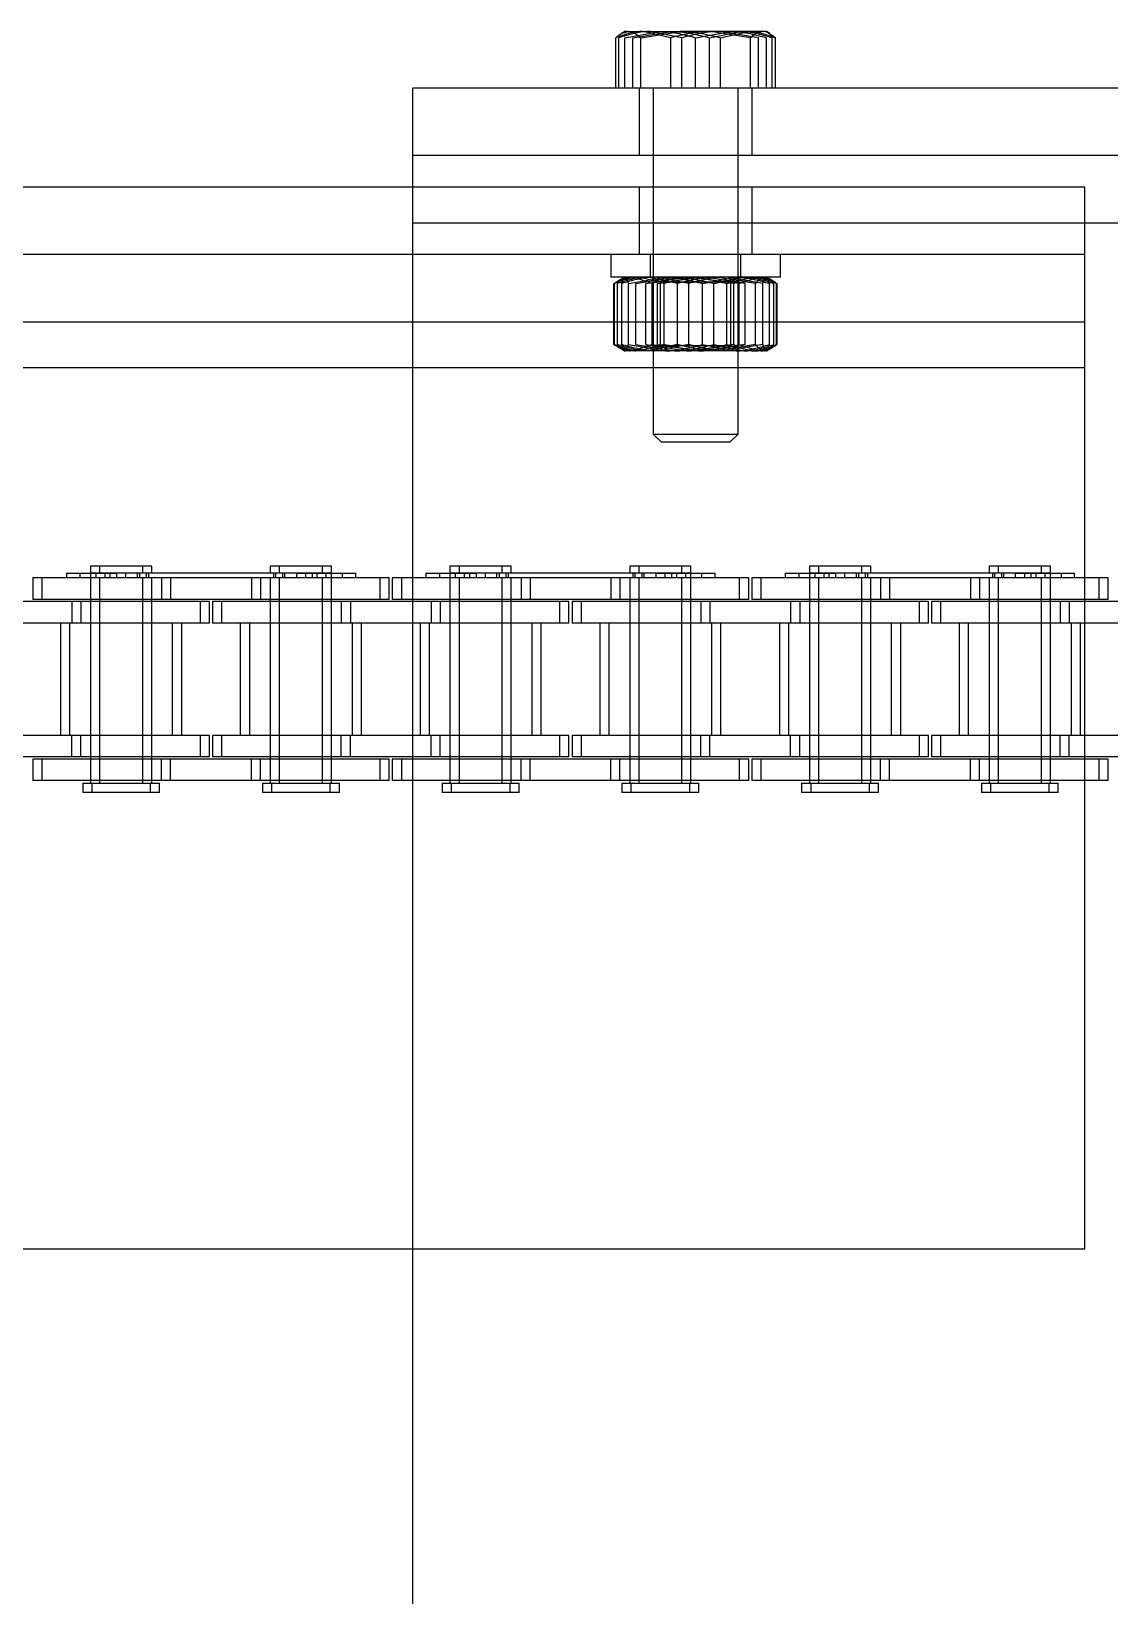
# Model space of a CAD drawing. Header units: metres. Extents: x 0 to 21025, y 0 to 14850.
# Drawn here: x 4131.1 to 4207.3, y 9236.7 to 9347.2 of the extents above; entities that cross this region are included whole.
import ezdxf

# ---------------------------------------------------------------- set-up
doc = ezdxf.new("R2010")
doc.units = ezdxf.units.M
doc.header["$LTSCALE"] = 25
doc.linetypes.add('HIDDEN2', pattern=[4.7625, 3.175, -1.5875])
doc.layers.add('SL4', color=4, linetype='Continuous')
doc.layers.add('ST1', color=7, linetype='HIDDEN2')

msp = doc.modelspace()

# ---------------------------------------------------------------- linework, layer by layer
at = {"layer": 'SL4'}
for p, q in [((4173.039, 9347.146), (4172.789, 9347.002)), ((4173.278, 9347.146), (4173.039, 9347.146)), ((4173.278, 9347.146), (4176.979, 9347.146)), ((4174.158, 9346.699), (4176.979, 9347.146)), ((4181.741, 9347.146), (4176.979, 9347.146)), ((4179.801, 9346.699), (4181.741, 9347.146)), ((4183.039, 9347.146), (4181.741, 9347.146)), ((4183.289, 9347.002), (4183.039, 9347.146)), ((4183.681, 9346.699), (4183.278, 9346.951)), ((4172.397, 9343.146), (4172.397, 9346.699)), ((4174.158, 9343.146), (4174.158, 9346.699)), ((4179.801, 9343.146), (4179.801, 9346.699)), ((4183.681, 9343.146), (4183.681, 9346.699)), ((4258.039, 9343.146), (4158.039, 9343.146)), ((4158.039, 9343.146), (4158.039, 9338.384)), ((4258.039, 9338.384), (4158.039, 9338.384)), ((4158.039, 9338.384), (4158.039, 9336.149)), ((4175.039, 9338.384), (4175.039, 9336.149)), ((4181.039, 9336.149), (4181.039, 9338.384)), ((4205.539, 9336.149), (2880.564, 9336.149)), ((4205.539, 9326.624), (4205.539, 9336.149)), ((4205.539, 9333.621), (4210.539, 9333.621)), ((2880.564, 9326.624), (4205.539, 9326.624)), ((4205.539, 9261.149), (4205.539, 9326.624)), ((4206.549, 9308.541), (4205.539, 9308.541)), ((4206.549, 9307.021), (4206.549, 9308.541)), ((4207.188, 9308.541), (4206.549, 9308.541)), ((4207.188, 9307.021), (4207.188, 9308.541)), ((4206.549, 9307.021), (4205.539, 9307.021)), ((4210.154, 9306.869), (4205.539, 9306.869)), ((4207.188, 9307.021), (4206.549, 9307.021)), ((4210.154, 9305.349), (4205.539, 9305.349)), ((4210.154, 9297.419), (4205.539, 9297.419)), ((4210.154, 9295.899), (4205.539, 9295.899)), ((4206.549, 9295.747), (4205.539, 9295.747)), ((4206.549, 9294.227), (4206.549, 9295.747)), ((4207.188, 9295.747), (4206.549, 9295.747)), ((4207.188, 9294.227), (4207.188, 9295.747)), ((4206.549, 9294.227), (4205.539, 9294.227)), ((4207.188, 9294.227), (4206.549, 9294.227)), ((2880.564, 9261.149), (4205.539, 9261.149)), ((4158.039, 9261.149), (4158.039, 9121.619))]:
    msp.add_line(p, q, dxfattribs=at)
for points, knots in [([(4172.397, 9346.699), (4172.457, 9346.755), (4172.744, 9347.018), (4173.042, 9347.09), (4173.278, 9347.146)], [0, 0, 0, 0, 0.2110008, 1, 1, 1, 1]), ([(4173.278, 9347.146), (4173.347, 9347.141), (4173.645, 9347.12), (4173.935, 9346.882), (4174.158, 9346.699)], [0, 0, 0, 0, 0.2318493, 1, 1, 1, 1]), ([(4176.979, 9347.146), (4177.046, 9347.146), (4177.999, 9347.139), (4178.933, 9346.911), (4179.801, 9346.699)], [0, 0, 0, 0, 0.07020058, 1, 1, 1, 1]), ([(4181.741, 9347.146), (4181.787, 9347.146), (4182.442, 9347.139), (4183.084, 9346.911), (4183.681, 9346.699)], [0, 0, 0, 0, 0.0702006, 1, 1, 1, 1])]:
    msp.add_open_spline(points, degree=3, knots=knots, dxfattribs=at)
at = {"layer": 'ST1'}
for p, q in [((4173.039, 9346.699), (4175.539, 9347.146)), ((4173.597, 9346.699), (4176.305, 9347.146)), ((4176.278, 9346.699), (4174.337, 9347.146)), ((4177.066, 9346.699), (4174.845, 9347.146)), ((4178.039, 9346.699), (4180.539, 9347.146)), ((4179.012, 9346.699), (4181.233, 9347.146)), ((4181.92, 9346.699), (4179.099, 9347.146)), ((4182.481, 9346.699), (4179.774, 9347.146)), ((4172.624, 9343.146), (4172.624, 9346.699)), ((4173.039, 9343.146), (4173.039, 9346.699)), ((4173.597, 9343.146), (4173.597, 9346.699)), ((4176.278, 9343.146), (4176.278, 9346.699)), ((4177.066, 9343.146), (4177.066, 9346.699)), ((4178.039, 9343.146), (4178.039, 9346.699)), ((4179.012, 9343.146), (4179.012, 9346.699)), ((4181.92, 9343.146), (4181.92, 9346.699)), ((4182.481, 9343.146), (4182.481, 9346.699)), ((4183.039, 9343.146), (4183.039, 9346.699)), ((4183.454, 9343.146), (4183.454, 9346.699)), ((4174.039, 9343.146), (4174.039, 9338.384)), ((4175.039, 9343.146), (4175.039, 9338.384)), ((4181.039, 9338.384), (4181.039, 9343.146)), ((4182.039, 9338.384), (4182.039, 9343.146)), ((4158.039, 9336.149), (4158.039, 9333.621)), ((4174.039, 9336.149), (4174.039, 9331.386)), ((4175.039, 9336.149), (4175.039, 9318.701)), ((4181.039, 9318.701), (4181.039, 9336.149)), ((4182.039, 9331.386), (4182.039, 9336.149)), ((4158.039, 9333.621), (4258.039, 9333.621)), ((4158.039, 9333.621), (4158.039, 9261.149)), ((4158.039, 9333.621), (4205.539, 9333.621)), ((4205.539, 9331.386), (2880.564, 9331.386)), ((4172.039, 9331.386), (4172.039, 9329.786)), ((4174.839, 9331.386), (4174.839, 9329.786)), ((4181.239, 9329.786), (4181.239, 9331.386)), ((4184.039, 9329.786), (4184.039, 9331.386)), ((4184.039, 9329.786), (4172.039, 9329.786)), ((4172.27, 9325.033), (4172.27, 9329.339)), ((4172.315, 9325.033), (4172.315, 9329.339)), ((4172.626, 9329.548), (4172.374, 9329.402)), ((4172.523, 9325.033), (4172.523, 9329.339)), ((4172.911, 9329.712), (4172.626, 9329.548)), ((4172.817, 9325.033), (4172.817, 9329.339)), ((4173.022, 9329.776), (4172.911, 9329.712)), ((4173.039, 9329.786), (4173.022, 9329.776)), ((4173.296, 9329.339), (4175.907, 9329.786)), ((4173.296, 9325.033), (4173.296, 9329.339)), ((4174.96, 9329.339), (4173.615, 9329.786)), ((4173.804, 9329.339), (4176.562, 9329.786)), ((4173.804, 9325.033), (4173.804, 9329.339)), ((4175.828, 9329.339), (4174.071, 9329.786)), ((4174.526, 9329.339), (4177.388, 9329.786)), ((4174.526, 9325.033), (4174.526, 9329.339)), ((4176.758, 9329.339), (4174.641, 9329.786)), ((4174.96, 9325.033), (4174.96, 9329.339)), ((4175.039, 9329.786), (4175.539, 9329.436)), ((4177.56, 9329.339), (4175.189, 9329.786)), ((4175.349, 9329.339), (4178.233, 9329.786)), ((4175.349, 9325.033), (4175.349, 9329.339)), ((4180.539, 9329.436), (4175.539, 9329.436)), ((4175.539, 9329.436), (4175.539, 9324.962)), ((4175.828, 9325.033), (4175.828, 9329.339)), ((4176.758, 9325.033), (4176.758, 9329.339)), ((4177.56, 9325.033), (4177.56, 9329.339)), ((4180.73, 9329.339), (4177.845, 9329.786)), ((4178.518, 9329.339), (4180.89, 9329.786)), ((4178.518, 9325.033), (4178.518, 9329.339)), ((4181.552, 9329.339), (4178.69, 9329.786)), ((4179.32, 9329.339), (4181.438, 9329.786)), ((4179.32, 9325.033), (4179.32, 9329.339)), ((4182.274, 9329.339), (4179.516, 9329.786)), ((4182.782, 9329.339), (4180.171, 9329.786)), ((4180.251, 9329.339), (4182.007, 9329.786)), ((4180.251, 9325.033), (4180.251, 9329.339)), ((4180.539, 9329.436), (4181.039, 9329.786)), ((4180.539, 9324.962), (4180.539, 9329.436)), ((4180.73, 9325.033), (4180.73, 9329.339)), ((4181.118, 9329.339), (4182.463, 9329.786)), ((4181.118, 9325.033), (4181.118, 9329.339)), ((4181.552, 9325.033), (4181.552, 9329.339)), ((4182.274, 9325.033), (4182.274, 9329.339)), ((4182.782, 9325.033), (4182.782, 9329.339)), ((4183.056, 9329.776), (4183.039, 9329.786)), ((4183.167, 9329.712), (4183.056, 9329.776)), ((4183.166, 9329.683), (4183.555, 9329.339)), ((4183.452, 9329.548), (4183.167, 9329.712)), ((4183.261, 9325.033), (4183.261, 9329.339)), ((4183.436, 9329.507), (4183.764, 9329.339)), ((4183.704, 9329.402), (4183.452, 9329.548)), ((4183.555, 9325.033), (4183.555, 9329.339)), ((4183.692, 9329.381), (4183.808, 9329.339)), ((4183.764, 9325.033), (4183.764, 9329.339)), ((4183.808, 9325.033), (4183.808, 9329.339)), ((2880.564, 9326.624), (4205.539, 9326.624)), ((4172.374, 9324.97), (4172.626, 9324.824)), ((4173.296, 9325.033), (4175.907, 9324.586)), ((4174.96, 9325.033), (4173.615, 9324.586)), ((4173.804, 9325.033), (4176.562, 9324.586)), ((4175.828, 9325.033), (4174.071, 9324.586)), ((4174.526, 9325.033), (4177.388, 9324.586)), ((4176.758, 9325.033), (4174.641, 9324.586)), ((4175.539, 9324.962), (4175.039, 9324.611)), ((4177.56, 9325.033), (4175.189, 9324.586)), ((4175.349, 9325.033), (4178.233, 9324.586)), ((4175.539, 9324.962), (4180.539, 9324.962)), ((4180.73, 9325.033), (4177.845, 9324.586)), ((4178.518, 9325.033), (4180.89, 9324.586)), ((4181.552, 9325.033), (4178.69, 9324.586)), ((4179.32, 9325.033), (4181.438, 9324.586)), ((4182.274, 9325.033), (4179.516, 9324.586)), ((4182.782, 9325.033), (4180.171, 9324.586)), ((4180.251, 9325.033), (4182.007, 9324.586)), ((4181.039, 9324.611), (4180.539, 9324.962)), ((4181.118, 9325.033), (4182.463, 9324.586)), ((4183.157, 9324.681), (4183.555, 9325.033)), ((4183.452, 9324.824), (4183.704, 9324.97)), ((4183.692, 9324.991), (4183.808, 9325.033)), ((4172.626, 9324.824), (4172.911, 9324.66)), ((4172.911, 9324.66), (4173.022, 9324.596)), ((4173.022, 9324.596), (4173.039, 9324.586)), ((4175.189, 9324.586), (4173.045, 9324.586)), ((4175.039, 9324.611), (4181.029, 9324.611)), ((4180.171, 9324.586), (4175.189, 9324.586)), ((4183.022, 9324.586), (4180.171, 9324.586)), ((4181.029, 9324.611), (4181.039, 9324.611)), ((4181.039, 9324.586), (4181.039, 9324.611)), ((4183.022, 9324.586), (4183.039, 9324.586)), ((4183.039, 9324.586), (4183.056, 9324.596)), ((4183.056, 9324.596), (4183.167, 9324.66)), ((4183.167, 9324.66), (4183.452, 9324.824)), ((4205.539, 9323.386), (2880.564, 9323.386)), ((4175.039, 9318.701), (4181.039, 9318.701)), ((4175.039, 9318.701), (4175.594, 9318.146)), ((4180.485, 9318.146), (4181.039, 9318.701)), ((4175.594, 9318.146), (4180.485, 9318.146)), ((4138.974, 9309.384), (4135.284, 9309.384)), ((4135.284, 9309.384), (4135.284, 9308.91)), ((4135.923, 9309.384), (4135.923, 9308.91)), ((4139.613, 9309.384), (4138.974, 9309.384)), ((4138.974, 9308.91), (4138.974, 9309.384)), ((4139.613, 9308.91), (4139.613, 9309.384)), ((4151.674, 9309.384), (4147.984, 9309.384)), ((4147.984, 9309.384), (4147.984, 9308.91)), ((4148.623, 9309.384), (4148.623, 9308.91)), ((4152.313, 9309.384), (4151.674, 9309.384)), ((4151.674, 9308.91), (4151.674, 9309.384)), ((4152.313, 9308.91), (4152.313, 9309.384)), ((4164.374, 9309.384), (4160.684, 9309.384)), ((4160.684, 9309.384), (4160.684, 9308.91)), ((4161.323, 9309.384), (4161.323, 9308.91)), ((4165.013, 9309.384), (4164.374, 9309.384)), ((4164.374, 9308.91), (4164.374, 9309.384)), ((4165.013, 9308.91), (4165.013, 9309.384)), ((4177.074, 9309.384), (4173.384, 9309.384)), ((4173.384, 9309.384), (4173.384, 9308.91)), ((4174.023, 9309.384), (4174.023, 9308.91)), ((4177.713, 9309.384), (4177.074, 9309.384)), ((4177.074, 9308.91), (4177.074, 9309.384)), ((4177.713, 9308.91), (4177.713, 9309.384)), ((4189.774, 9309.384), (4186.084, 9309.384)), ((4186.084, 9309.384), (4186.084, 9308.91)), ((4186.723, 9309.384), (4186.723, 9308.91)), ((4190.413, 9309.384), (4189.774, 9309.384)), ((4189.774, 9308.91), (4189.774, 9309.384)), ((4190.413, 9308.91), (4190.413, 9309.384)), ((4202.474, 9309.384), (4198.784, 9309.384)), ((4198.784, 9309.384), (4198.784, 9308.91)), ((4199.423, 9309.384), (4199.423, 9308.91)), ((4203.113, 9309.384), (4202.474, 9309.384)), ((4202.474, 9308.91), (4202.474, 9309.384)), ((4203.113, 9308.91), (4203.113, 9309.384)), ((4140.304, 9308.541), (4131.209, 9308.541)), ((4131.209, 9308.541), (4131.209, 9307.021)), ((4131.848, 9308.541), (4131.848, 9307.021)), ((4133.577, 9308.873), (4137.129, 9308.873)), ((4133.577, 9308.873), (4133.577, 9308.541)), ((4134.538, 9308.873), (4134.538, 9308.541)), ((4135.284, 9308.91), (4138.974, 9308.91)), ((4135.284, 9308.873), (4135.284, 9307.021)), ((4135.284, 9308.541), (4135.284, 9294.042)), ((4135.653, 9308.91), (4135.653, 9308.541)), ((4135.923, 9308.541), (4135.923, 9307.021)), ((4135.923, 9308.541), (4135.923, 9294.042)), ((4136.292, 9308.91), (4136.292, 9308.541)), ((4136.661, 9308.873), (4136.661, 9308.541)), ((4137.129, 9308.873), (4137.129, 9308.541)), ((4149.829, 9308.873), (4137.129, 9308.873)), ((4137.768, 9308.873), (4137.768, 9308.541)), ((4138.605, 9308.541), (4138.605, 9308.91)), ((4138.748, 9308.873), (4138.748, 9308.541)), ((4138.974, 9308.91), (4139.613, 9308.91)), ((4138.974, 9307.021), (4138.974, 9308.541)), ((4138.974, 9294.042), (4138.974, 9308.541)), ((4139.244, 9308.541), (4139.244, 9308.91)), ((4139.388, 9308.873), (4139.388, 9308.541)), ((4139.613, 9307.021), (4139.613, 9308.541)), ((4139.613, 9294.042), (4139.613, 9308.541)), ((4140.304, 9308.541), (4140.304, 9307.021)), ((4146.654, 9308.541), (4140.304, 9308.541)), ((4140.943, 9308.541), (4140.943, 9307.021)), ((4146.654, 9308.541), (4146.654, 9307.021)), ((4155.749, 9308.541), (4146.654, 9308.541)), ((4147.293, 9308.541), (4147.293, 9307.021)), ((4147.984, 9308.91), (4151.674, 9308.91)), ((4147.984, 9308.541), (4147.984, 9307.021)), ((4147.984, 9308.541), (4147.984, 9294.042)), ((4148.21, 9308.873), (4148.21, 9308.541)), ((4148.353, 9308.91), (4148.353, 9308.541)), ((4148.623, 9308.541), (4148.623, 9307.021)), ((4148.623, 9308.541), (4148.623, 9294.042)), ((4148.849, 9308.873), (4148.849, 9308.541)), ((4148.992, 9308.91), (4148.992, 9308.541)), ((4149.829, 9308.873), (4149.829, 9308.541)), ((4149.829, 9308.873), (4153.06, 9308.873)), ((4150.468, 9308.873), (4150.468, 9308.541)), ((4150.936, 9308.873), (4150.936, 9308.541)), ((4151.305, 9308.541), (4151.305, 9308.91)), ((4151.674, 9308.91), (4152.313, 9308.91)), ((4151.674, 9307.021), (4151.674, 9308.541)), ((4151.674, 9294.042), (4151.674, 9308.541)), ((4151.944, 9308.541), (4151.944, 9308.91)), ((4152.313, 9307.021), (4152.313, 9308.873)), ((4152.313, 9294.042), (4152.313, 9308.541)), ((4153.06, 9308.873), (4154.02, 9308.873)), ((4153.06, 9308.873), (4153.06, 9308.541)), ((4154.02, 9308.541), (4154.02, 9308.873)), ((4156.388, 9308.541), (4155.749, 9308.541)), ((4155.749, 9307.021), (4155.749, 9308.541)), ((4156.388, 9307.021), (4156.388, 9308.541)), ((4165.704, 9308.541), (4156.609, 9308.541)), ((4156.609, 9308.541), (4156.609, 9307.021)), ((4157.248, 9308.541), (4157.248, 9307.021)), ((4158.977, 9308.873), (4162.529, 9308.873)), ((4158.977, 9308.873), (4158.977, 9308.541)), ((4159.938, 9308.873), (4159.938, 9308.541)), ((4160.684, 9308.91), (4164.374, 9308.91)), ((4160.684, 9308.873), (4160.684, 9307.021)), ((4160.684, 9308.541), (4160.684, 9294.042)), ((4161.053, 9308.91), (4161.053, 9308.541)), ((4161.323, 9308.541), (4161.323, 9307.021)), ((4161.323, 9308.541), (4161.323, 9294.042)), ((4161.692, 9308.91), (4161.692, 9308.541)), ((4162.061, 9308.873), (4162.061, 9308.541)), ((4162.529, 9308.873), (4162.529, 9308.541)), ((4175.229, 9308.873), (4162.529, 9308.873)), ((4163.168, 9308.873), (4163.168, 9308.541)), ((4164.005, 9308.541), (4164.005, 9308.91)), ((4164.148, 9308.873), (4164.148, 9308.541)), ((4164.374, 9308.91), (4165.013, 9308.91)), ((4164.374, 9307.021), (4164.374, 9308.541)), ((4164.374, 9294.042), (4164.374, 9308.541)), ((4164.644, 9308.541), (4164.644, 9308.91)), ((4164.787, 9308.873), (4164.787, 9308.541)), ((4165.013, 9307.021), (4165.013, 9308.541)), ((4165.013, 9294.042), (4165.013, 9308.541)), ((4165.704, 9308.541), (4165.704, 9307.021)), ((4172.054, 9308.541), (4165.704, 9308.541)), ((4166.343, 9308.541), (4166.343, 9307.021)), ((4172.054, 9308.541), (4172.054, 9307.021)), ((4181.149, 9308.541), (4172.054, 9308.541)), ((4172.693, 9308.541), (4172.693, 9307.021)), ((4173.384, 9308.91), (4177.074, 9308.91)), ((4173.384, 9308.541), (4173.384, 9307.021)), ((4173.384, 9308.541), (4173.384, 9294.042)), ((4173.61, 9308.873), (4173.61, 9308.541)), ((4173.753, 9308.91), (4173.753, 9308.541)), ((4174.023, 9308.541), (4174.023, 9307.021)), ((4174.023, 9308.541), (4174.023, 9294.042)), ((4174.249, 9308.873), (4174.249, 9308.541)), ((4174.392, 9308.91), (4174.392, 9308.541)), ((4175.229, 9308.873), (4175.229, 9308.541)), ((4175.229, 9308.873), (4178.46, 9308.873)), ((4175.868, 9308.873), (4175.868, 9308.541)), ((4176.336, 9308.873), (4176.336, 9308.541)), ((4176.705, 9308.541), (4176.705, 9308.91)), ((4177.074, 9308.91), (4177.713, 9308.91)), ((4177.074, 9307.021), (4177.074, 9308.541)), ((4177.074, 9294.042), (4177.074, 9308.541)), ((4177.344, 9308.541), (4177.344, 9308.91)), ((4177.713, 9307.021), (4177.713, 9308.873)), ((4177.713, 9294.042), (4177.713, 9308.541)), ((4178.46, 9308.873), (4179.42, 9308.873)), ((4178.46, 9308.873), (4178.46, 9308.541)), ((4179.42, 9308.541), (4179.42, 9308.873)), ((4181.788, 9308.541), (4181.149, 9308.541)), ((4181.149, 9307.021), (4181.149, 9308.541)), ((4181.788, 9307.021), (4181.788, 9308.541)), ((4191.104, 9308.541), (4182.009, 9308.541)), ((4182.009, 9308.541), (4182.009, 9307.021)), ((4182.648, 9308.541), (4182.648, 9307.021)), ((4184.377, 9308.873), (4187.929, 9308.873)), ((4184.377, 9308.873), (4184.377, 9308.541)), ((4185.338, 9308.873), (4185.338, 9308.541)), ((4186.084, 9308.91), (4189.774, 9308.91)), ((4186.084, 9308.873), (4186.084, 9307.021)), ((4186.084, 9308.541), (4186.084, 9294.042)), ((4186.453, 9308.91), (4186.453, 9308.541)), ((4186.723, 9308.541), (4186.723, 9307.021)), ((4186.723, 9308.541), (4186.723, 9294.042)), ((4187.092, 9308.91), (4187.092, 9308.541)), ((4187.461, 9308.873), (4187.461, 9308.541)), ((4187.929, 9308.873), (4187.929, 9308.541)), ((4200.629, 9308.873), (4187.929, 9308.873)), ((4188.568, 9308.873), (4188.568, 9308.541)), ((4189.405, 9308.541), (4189.405, 9308.91)), ((4189.548, 9308.873), (4189.548, 9308.541)), ((4189.774, 9308.91), (4190.413, 9308.91)), ((4189.774, 9307.021), (4189.774, 9308.541)), ((4189.774, 9294.042), (4189.774, 9308.541)), ((4190.044, 9308.541), (4190.044, 9308.91)), ((4190.187, 9308.873), (4190.187, 9308.541)), ((4190.413, 9307.021), (4190.413, 9308.541)), ((4190.413, 9294.042), (4190.413, 9308.541)), ((4191.104, 9308.541), (4191.104, 9307.021)), ((4197.454, 9308.541), (4191.104, 9308.541)), ((4191.743, 9308.541), (4191.743, 9307.021)), ((4197.454, 9308.541), (4197.454, 9307.021)), ((4205.539, 9308.541), (4197.454, 9308.541)), ((4198.093, 9308.541), (4198.093, 9307.021)), ((4198.784, 9308.91), (4202.474, 9308.91)), ((4198.784, 9308.541), (4198.784, 9307.021)), ((4198.784, 9308.541), (4198.784, 9294.042)), ((4199.01, 9308.873), (4199.01, 9308.541)), ((4199.153, 9308.91), (4199.153, 9308.541)), ((4199.423, 9308.541), (4199.423, 9307.021)), ((4199.423, 9308.541), (4199.423, 9294.042)), ((4199.649, 9308.873), (4199.649, 9308.541)), ((4199.792, 9308.91), (4199.792, 9308.541)), ((4200.629, 9308.873), (4200.629, 9308.541)), ((4200.629, 9308.873), (4203.86, 9308.873)), ((4201.268, 9308.873), (4201.268, 9308.541)), ((4201.736, 9308.873), (4201.736, 9308.541)), ((4202.105, 9308.541), (4202.105, 9308.91)), ((4202.474, 9308.91), (4203.113, 9308.91)), ((4202.474, 9307.021), (4202.474, 9308.541)), ((4202.474, 9294.042), (4202.474, 9308.541)), ((4202.744, 9308.541), (4202.744, 9308.91)), ((4203.113, 9307.021), (4203.113, 9308.873)), ((4203.113, 9294.042), (4203.113, 9308.541)), ((4203.86, 9308.873), (4204.82, 9308.873)), ((4203.86, 9308.873), (4203.86, 9308.541)), ((4204.82, 9308.541), (4204.82, 9308.873)), ((4133.954, 9306.869), (4127.604, 9306.869)), ((4140.304, 9307.021), (4131.209, 9307.021)), ((4133.954, 9306.869), (4133.954, 9305.349)), ((4143.049, 9306.869), (4133.954, 9306.869)), ((4134.594, 9306.869), (4134.594, 9305.349)), ((4135.284, 9306.869), (4135.284, 9305.349)), ((4135.923, 9306.869), (4135.923, 9305.349)), ((4138.974, 9305.349), (4138.974, 9306.869)), ((4139.613, 9305.349), (4139.613, 9306.869)), ((4146.654, 9307.021), (4140.304, 9307.021)), ((4143.689, 9306.869), (4143.049, 9306.869)), ((4143.049, 9305.349), (4143.049, 9306.869)), ((4143.689, 9305.349), (4143.689, 9306.869)), ((4153.004, 9306.869), (4143.909, 9306.869)), ((4143.909, 9306.869), (4143.909, 9305.349)), ((4144.548, 9306.869), (4144.548, 9305.349)), ((4155.749, 9307.021), (4146.654, 9307.021)), ((4147.984, 9306.869), (4147.984, 9305.349)), ((4148.623, 9306.869), (4148.623, 9305.349)), ((4151.674, 9305.349), (4151.674, 9306.869)), ((4152.313, 9305.349), (4152.313, 9306.869)), ((4153.004, 9306.869), (4153.004, 9305.349)), ((4159.354, 9306.869), (4153.004, 9306.869)), ((4153.643, 9306.869), (4153.643, 9305.349)), ((4156.388, 9307.021), (4155.749, 9307.021)), ((4165.704, 9307.021), (4156.609, 9307.021)), ((4159.354, 9306.869), (4159.354, 9305.349)), ((4168.449, 9306.869), (4159.354, 9306.869)), ((4159.993, 9306.869), (4159.993, 9305.349)), ((4160.684, 9306.869), (4160.684, 9305.349)), ((4161.323, 9306.869), (4161.323, 9305.349)), ((4164.374, 9305.349), (4164.374, 9306.869)), ((4165.013, 9305.349), (4165.013, 9306.869)), ((4172.054, 9307.021), (4165.704, 9307.021)), ((4169.088, 9306.869), (4168.449, 9306.869)), ((4168.449, 9305.349), (4168.449, 9306.869)), ((4169.088, 9305.349), (4169.088, 9306.869)), ((4178.404, 9306.869), (4169.309, 9306.869)), ((4169.309, 9306.869), (4169.309, 9305.349)), ((4169.948, 9306.869), (4169.948, 9305.349)), ((4181.149, 9307.021), (4172.054, 9307.021)), ((4173.384, 9306.869), (4173.384, 9305.349)), ((4174.023, 9306.869), (4174.023, 9305.349)), ((4177.074, 9305.349), (4177.074, 9306.869)), ((4177.713, 9305.349), (4177.713, 9306.869)), ((4178.404, 9306.869), (4178.404, 9305.349)), ((4184.754, 9306.869), (4178.404, 9306.869)), ((4179.043, 9306.869), (4179.043, 9305.349)), ((4181.788, 9307.021), (4181.149, 9307.021)), ((4191.104, 9307.021), (4182.009, 9307.021)), ((4184.754, 9306.869), (4184.754, 9305.349)), ((4193.849, 9306.869), (4184.754, 9306.869)), ((4185.393, 9306.869), (4185.393, 9305.349)), ((4186.084, 9306.869), (4186.084, 9305.349)), ((4186.723, 9306.869), (4186.723, 9305.349)), ((4189.774, 9305.349), (4189.774, 9306.869)), ((4190.413, 9305.349), (4190.413, 9306.869)), ((4197.454, 9307.021), (4191.104, 9307.021)), ((4194.488, 9306.869), (4193.849, 9306.869)), ((4193.849, 9305.349), (4193.849, 9306.869)), ((4194.488, 9305.349), (4194.488, 9306.869)), ((4203.804, 9306.869), (4194.709, 9306.869)), ((4194.709, 9306.869), (4194.709, 9305.349)), ((4195.348, 9306.869), (4195.348, 9305.349)), ((4205.539, 9307.021), (4197.454, 9307.021)), ((4198.784, 9306.869), (4198.784, 9305.349)), ((4199.423, 9306.869), (4199.423, 9305.349)), ((4202.474, 9305.349), (4202.474, 9306.869)), ((4203.113, 9305.349), (4203.113, 9306.869)), ((4203.804, 9306.869), (4203.804, 9305.349)), ((4205.539, 9306.869), (4203.804, 9306.869)), ((4204.443, 9306.869), (4204.443, 9305.349)), ((4133.954, 9305.349), (4127.604, 9305.349)), ((4133.169, 9305.349), (4133.169, 9297.419)), ((4133.809, 9305.349), (4133.809, 9297.419)), ((4143.049, 9305.349), (4133.954, 9305.349)), ((4135.284, 9305.349), (4135.284, 9297.419)), ((4135.923, 9305.349), (4135.923, 9297.419)), ((4138.974, 9297.419), (4138.974, 9305.349)), ((4139.613, 9297.419), (4139.613, 9305.349)), ((4141.089, 9297.419), (4141.089, 9305.349)), ((4141.729, 9297.419), (4141.729, 9305.349)), ((4143.689, 9305.349), (4143.049, 9305.349)), ((4153.004, 9305.349), (4143.909, 9305.349)), ((4145.869, 9305.349), (4145.869, 9297.419)), ((4146.508, 9305.349), (4146.508, 9297.419)), ((4147.984, 9305.349), (4147.984, 9297.419)), ((4148.623, 9305.349), (4148.623, 9297.419)), ((4151.674, 9297.419), (4151.674, 9305.349)), ((4152.313, 9297.419), (4152.313, 9305.349)), ((4159.354, 9305.349), (4153.004, 9305.349)), ((4153.789, 9297.419), (4153.789, 9305.349)), ((4154.428, 9297.419), (4154.428, 9305.349)), ((4158.569, 9305.349), (4158.569, 9297.419)), ((4159.208, 9305.349), (4159.208, 9297.419)), ((4168.449, 9305.349), (4159.354, 9305.349)), ((4160.684, 9305.349), (4160.684, 9297.419)), ((4161.323, 9305.349), (4161.323, 9297.419)), ((4164.374, 9297.419), (4164.374, 9305.349)), ((4165.013, 9297.419), (4165.013, 9305.349)), ((4166.489, 9297.419), (4166.489, 9305.349)), ((4167.128, 9297.419), (4167.128, 9305.349)), ((4169.088, 9305.349), (4168.449, 9305.349)), ((4178.404, 9305.349), (4169.309, 9305.349)), ((4171.269, 9305.349), (4171.269, 9297.419)), ((4171.908, 9305.349), (4171.908, 9297.419)), ((4173.384, 9305.349), (4173.384, 9297.419)), ((4174.023, 9305.349), (4174.023, 9297.419)), ((4177.074, 9297.419), (4177.074, 9305.349)), ((4177.713, 9297.419), (4177.713, 9305.349)), ((4184.754, 9305.349), (4178.404, 9305.349)), ((4179.189, 9297.419), (4179.189, 9305.349)), ((4179.828, 9297.419), (4179.828, 9305.349)), ((4183.969, 9305.349), (4183.969, 9297.419)), ((4184.608, 9305.349), (4184.608, 9297.419)), ((4193.849, 9305.349), (4184.754, 9305.349)), ((4186.084, 9305.349), (4186.084, 9297.419)), ((4186.723, 9305.349), (4186.723, 9297.419)), ((4189.774, 9297.419), (4189.774, 9305.349)), ((4190.413, 9297.419), (4190.413, 9305.349)), ((4191.889, 9297.419), (4191.889, 9305.349)), ((4192.528, 9297.419), (4192.528, 9305.349)), ((4194.488, 9305.349), (4193.849, 9305.349)), ((4203.804, 9305.349), (4194.709, 9305.349)), ((4196.669, 9305.349), (4196.669, 9297.419)), ((4197.308, 9305.349), (4197.308, 9297.419)), ((4198.784, 9305.349), (4198.784, 9297.419)), ((4199.423, 9305.349), (4199.423, 9297.419)), ((4202.474, 9297.419), (4202.474, 9305.349)), ((4203.113, 9297.419), (4203.113, 9305.349)), ((4205.539, 9305.349), (4203.804, 9305.349)), ((4204.589, 9297.419), (4204.589, 9305.349)), ((4205.228, 9297.419), (4205.228, 9305.349)), ((4133.954, 9297.419), (4127.604, 9297.419)), ((4133.954, 9295.899), (4133.954, 9297.419)), ((4143.049, 9297.419), (4133.954, 9297.419)), ((4134.594, 9295.899), (4134.594, 9297.419)), ((4135.284, 9297.419), (4135.284, 9295.899)), ((4135.923, 9297.419), (4135.923, 9295.899)), ((4138.974, 9295.899), (4138.974, 9297.419)), ((4139.613, 9295.899), (4139.613, 9297.419)), ((4143.689, 9297.419), (4143.049, 9297.419)), ((4143.049, 9295.899), (4143.049, 9297.419)), ((4143.689, 9295.899), (4143.689, 9297.419)), ((4153.004, 9297.419), (4143.909, 9297.419)), ((4143.909, 9297.419), (4143.909, 9295.899)), ((4144.548, 9297.419), (4144.548, 9295.899)), ((4147.984, 9297.419), (4147.984, 9295.899)), ((4148.623, 9297.419), (4148.623, 9295.899)), ((4151.674, 9295.899), (4151.674, 9297.419)), ((4152.313, 9295.899), (4152.313, 9297.419)), ((4153.004, 9295.899), (4153.004, 9297.419)), ((4159.354, 9297.419), (4153.004, 9297.419)), ((4153.643, 9295.899), (4153.643, 9297.419)), ((4159.354, 9295.899), (4159.354, 9297.419)), ((4168.449, 9297.419), (4159.354, 9297.419)), ((4159.993, 9295.899), (4159.993, 9297.419)), ((4160.684, 9297.419), (4160.684, 9295.899)), ((4161.323, 9297.419), (4161.323, 9295.899)), ((4164.374, 9295.899), (4164.374, 9297.419)), ((4165.013, 9295.899), (4165.013, 9297.419)), ((4169.088, 9297.419), (4168.449, 9297.419)), ((4168.449, 9295.899), (4168.449, 9297.419)), ((4169.088, 9295.899), (4169.088, 9297.419)), ((4178.404, 9297.419), (4169.309, 9297.419)), ((4169.309, 9297.419), (4169.309, 9295.899)), ((4169.948, 9297.419), (4169.948, 9295.899)), ((4173.384, 9297.419), (4173.384, 9295.899)), ((4174.023, 9297.419), (4174.023, 9295.899)), ((4177.074, 9295.899), (4177.074, 9297.419)), ((4177.713, 9295.899), (4177.713, 9297.419)), ((4178.404, 9295.899), (4178.404, 9297.419)), ((4184.754, 9297.419), (4178.404, 9297.419)), ((4179.043, 9295.899), (4179.043, 9297.419)), ((4184.754, 9295.899), (4184.754, 9297.419)), ((4193.849, 9297.419), (4184.754, 9297.419)), ((4185.393, 9295.899), (4185.393, 9297.419)), ((4186.084, 9297.419), (4186.084, 9295.899)), ((4186.723, 9297.419), (4186.723, 9295.899)), ((4189.774, 9295.899), (4189.774, 9297.419)), ((4190.413, 9295.899), (4190.413, 9297.419)), ((4194.488, 9297.419), (4193.849, 9297.419)), ((4193.849, 9295.899), (4193.849, 9297.419)), ((4194.488, 9295.899), (4194.488, 9297.419)), ((4203.804, 9297.419), (4194.709, 9297.419)), ((4194.709, 9297.419), (4194.709, 9295.899)), ((4195.348, 9297.419), (4195.348, 9295.899)), ((4198.784, 9297.419), (4198.784, 9295.899)), ((4199.423, 9297.419), (4199.423, 9295.899)), ((4202.474, 9295.899), (4202.474, 9297.419)), ((4203.113, 9295.899), (4203.113, 9297.419)), ((4203.804, 9295.899), (4203.804, 9297.419)), ((4205.539, 9297.419), (4203.804, 9297.419)), ((4204.443, 9295.899), (4204.443, 9297.419)), ((4133.954, 9295.899), (4127.604, 9295.899)), ((4140.304, 9295.747), (4131.209, 9295.747)), ((4131.209, 9295.747), (4131.209, 9294.227)), ((4131.848, 9295.747), (4131.848, 9294.227)), ((4143.049, 9295.899), (4133.954, 9295.899)), ((4135.284, 9295.747), (4135.284, 9294.227)), ((4135.923, 9295.747), (4135.923, 9294.227)), ((4138.974, 9294.227), (4138.974, 9295.747)), ((4139.613, 9294.227), (4139.613, 9295.747)), ((4140.304, 9294.227), (4140.304, 9295.747)), ((4146.654, 9295.747), (4140.304, 9295.747)), ((4140.943, 9294.227), (4140.943, 9295.747)), ((4143.689, 9295.899), (4143.049, 9295.899)), ((4153.004, 9295.899), (4143.909, 9295.899)), ((4146.654, 9294.227), (4146.654, 9295.747)), ((4155.749, 9295.747), (4146.654, 9295.747)), ((4147.293, 9294.227), (4147.293, 9295.747)), ((4147.984, 9295.747), (4147.984, 9294.227)), ((4148.623, 9295.747), (4148.623, 9294.227)), ((4151.674, 9294.227), (4151.674, 9295.747)), ((4152.313, 9294.227), (4152.313, 9295.747)), ((4159.354, 9295.899), (4153.004, 9295.899)), ((4156.388, 9295.747), (4155.749, 9295.747)), ((4155.749, 9294.227), (4155.749, 9295.747)), ((4156.388, 9294.227), (4156.388, 9295.747)), ((4165.704, 9295.747), (4156.609, 9295.747)), ((4156.609, 9295.747), (4156.609, 9294.227)), ((4157.248, 9295.747), (4157.248, 9294.227)), ((4168.449, 9295.899), (4159.354, 9295.899)), ((4160.684, 9295.747), (4160.684, 9294.227)), ((4161.323, 9295.747), (4161.323, 9294.227)), ((4164.374, 9294.227), (4164.374, 9295.747)), ((4165.013, 9294.227), (4165.013, 9295.747)), ((4165.704, 9294.227), (4165.704, 9295.747)), ((4172.054, 9295.747), (4165.704, 9295.747)), ((4166.343, 9294.227), (4166.343, 9295.747)), ((4169.088, 9295.899), (4168.449, 9295.899)), ((4178.404, 9295.899), (4169.309, 9295.899)), ((4172.054, 9294.227), (4172.054, 9295.747)), ((4181.149, 9295.747), (4172.054, 9295.747)), ((4172.693, 9294.227), (4172.693, 9295.747)), ((4173.384, 9295.747), (4173.384, 9294.227)), ((4174.023, 9295.747), (4174.023, 9294.227)), ((4177.074, 9294.227), (4177.074, 9295.747)), ((4177.713, 9294.227), (4177.713, 9295.747)), ((4184.754, 9295.899), (4178.404, 9295.899)), ((4181.788, 9295.747), (4181.149, 9295.747)), ((4181.149, 9294.227), (4181.149, 9295.747)), ((4181.788, 9294.227), (4181.788, 9295.747)), ((4191.104, 9295.747), (4182.009, 9295.747)), ((4182.009, 9295.747), (4182.009, 9294.227)), ((4182.648, 9295.747), (4182.648, 9294.227)), ((4193.849, 9295.899), (4184.754, 9295.899)), ((4186.084, 9295.747), (4186.084, 9294.227)), ((4186.723, 9295.747), (4186.723, 9294.227)), ((4189.774, 9294.227), (4189.774, 9295.747)), ((4190.413, 9294.227), (4190.413, 9295.747)), ((4191.104, 9294.227), (4191.104, 9295.747)), ((4197.454, 9295.747), (4191.104, 9295.747)), ((4191.743, 9294.227), (4191.743, 9295.747)), ((4194.488, 9295.899), (4193.849, 9295.899)), ((4203.804, 9295.899), (4194.709, 9295.899)), ((4197.454, 9294.227), (4197.454, 9295.747)), ((4205.539, 9295.747), (4197.454, 9295.747)), ((4198.093, 9294.227), (4198.093, 9295.747)), ((4198.784, 9295.747), (4198.784, 9294.227)), ((4199.423, 9295.747), (4199.423, 9294.227)), ((4202.474, 9294.227), (4202.474, 9295.747)), ((4203.113, 9294.227), (4203.113, 9295.747)), ((4205.539, 9295.899), (4203.804, 9295.899)), ((4140.304, 9294.227), (4131.209, 9294.227)), ((4134.731, 9294.042), (4139.528, 9294.042)), ((4134.731, 9294.042), (4134.731, 9293.384)), ((4135.37, 9294.042), (4135.37, 9293.384)), ((4139.528, 9294.042), (4140.167, 9294.042)), ((4139.528, 9293.384), (4139.528, 9294.042)), ((4140.167, 9293.384), (4140.167, 9294.042)), ((4146.654, 9294.227), (4140.304, 9294.227)), ((4155.749, 9294.227), (4146.654, 9294.227)), ((4147.431, 9294.042), (4152.228, 9294.042)), ((4147.431, 9294.042), (4147.431, 9293.384)), ((4148.07, 9294.042), (4148.07, 9293.384)), ((4152.228, 9294.042), (4152.867, 9294.042)), ((4152.228, 9293.384), (4152.228, 9294.042)), ((4152.867, 9293.384), (4152.867, 9294.042)), ((4156.388, 9294.227), (4155.749, 9294.227)), ((4165.704, 9294.227), (4156.609, 9294.227)), ((4160.131, 9294.042), (4164.928, 9294.042)), ((4160.131, 9294.042), (4160.131, 9293.384)), ((4160.77, 9294.042), (4160.77, 9293.384)), ((4164.928, 9294.042), (4165.567, 9294.042)), ((4164.928, 9293.384), (4164.928, 9294.042)), ((4165.567, 9293.384), (4165.567, 9294.042)), ((4172.054, 9294.227), (4165.704, 9294.227)), ((4181.149, 9294.227), (4172.054, 9294.227)), ((4172.831, 9294.042), (4177.628, 9294.042)), ((4172.831, 9294.042), (4172.831, 9293.384)), ((4173.47, 9294.042), (4173.47, 9293.384)), ((4177.628, 9294.042), (4178.267, 9294.042)), ((4177.628, 9293.384), (4177.628, 9294.042)), ((4178.267, 9293.384), (4178.267, 9294.042)), ((4181.788, 9294.227), (4181.149, 9294.227)), ((4191.104, 9294.227), (4182.009, 9294.227)), ((4185.531, 9294.042), (4190.328, 9294.042)), ((4185.531, 9294.042), (4185.531, 9293.384)), ((4186.17, 9294.042), (4186.17, 9293.384)), ((4190.328, 9294.042), (4190.967, 9294.042)), ((4190.328, 9293.384), (4190.328, 9294.042)), ((4190.967, 9293.384), (4190.967, 9294.042)), ((4197.454, 9294.227), (4191.104, 9294.227)), ((4205.539, 9294.227), (4197.454, 9294.227)), ((4198.231, 9294.042), (4203.028, 9294.042)), ((4198.231, 9294.042), (4198.231, 9293.384)), ((4198.87, 9294.042), (4198.87, 9293.384)), ((4203.028, 9294.042), (4203.667, 9294.042)), ((4203.028, 9293.384), (4203.028, 9294.042)), ((4203.667, 9293.384), (4203.667, 9294.042)), ((4139.528, 9293.384), (4134.731, 9293.384)), ((4140.167, 9293.384), (4139.528, 9293.384)), ((4152.228, 9293.384), (4147.431, 9293.384)), ((4152.867, 9293.384), (4152.228, 9293.384)), ((4164.928, 9293.384), (4160.131, 9293.384)), ((4165.567, 9293.384), (4164.928, 9293.384)), ((4177.628, 9293.384), (4172.831, 9293.384)), ((4178.267, 9293.384), (4177.628, 9293.384)), ((4190.328, 9293.384), (4185.531, 9293.384)), ((4190.967, 9293.384), (4190.328, 9293.384)), ((4203.028, 9293.384), (4198.231, 9293.384)), ((4203.667, 9293.384), (4203.028, 9293.384))]:
    msp.add_line(p, q, dxfattribs=at)
for points, knots in [([(4174.337, 9347.146), (4174.291, 9347.146), (4173.636, 9347.139), (4172.994, 9346.911), (4172.397, 9346.699)], [0, 0, 0, 0, 0.0702006, 1, 1, 1, 1]), ([(4174.845, 9347.146), (4174.793, 9347.146), (4174.043, 9347.139), (4173.308, 9346.911), (4172.624, 9346.699)], [0, 0, 0, 0, 0.0702006, 1, 1, 1, 1]), ([(4173.111, 9347.146), (4173.072, 9347.151), (4173.024, 9347.156), (4172.977, 9347.099), (4172.967, 9347.087)], [0, 0, 0, 0, 0.7935385, 1, 1, 1, 1]), ([(4175.539, 9347.146), (4175.598, 9347.146), (4176.443, 9347.139), (4177.27, 9346.911), (4178.039, 9346.699)], [0, 0, 0, 0, 0.0702006, 1, 1, 1, 1]), ([(4179.099, 9347.146), (4179.032, 9347.146), (4178.079, 9347.139), (4177.146, 9346.911), (4176.278, 9346.699)], [0, 0, 0, 0, 0.0702006, 1, 1, 1, 1]), ([(4176.305, 9347.146), (4176.369, 9347.146), (4177.283, 9347.139), (4178.179, 9346.911), (4179.012, 9346.699)], [0, 0, 0, 0, 0.0702006, 1, 1, 1, 1]), ([(4179.774, 9347.146), (4179.709, 9347.146), (4178.795, 9347.139), (4177.899, 9346.911), (4177.066, 9346.699)], [0, 0, 0, 0, 0.07020058, 1, 1, 1, 1]), ([(4180.539, 9347.146), (4180.598, 9347.146), (4181.443, 9347.139), (4182.27, 9346.911), (4183.039, 9346.699)], [0, 0, 0, 0, 0.0702006, 1, 1, 1, 1]), ([(4181.233, 9347.146), (4181.286, 9347.146), (4182.036, 9347.139), (4182.771, 9346.911), (4183.454, 9346.699)], [0, 0, 0, 0, 0.0702006, 1, 1, 1, 1]), ([(4182.801, 9347.146), (4182.566, 9347.09), (4182.267, 9347.018), (4181.981, 9346.755), (4181.92, 9346.699)], [0, 0, 0, 0, 0.7889992, 1, 1, 1, 1]), ([(4183.278, 9346.951), (4183.189, 9347.02), (4183.031, 9347.141), (4182.87, 9347.144), (4182.801, 9347.146)], [0, 0, 0, 0, 0.5709219, 1, 1, 1, 1]), ([(4183.111, 9347.087), (4183.101, 9347.099), (4183.054, 9347.156), (4183.006, 9347.151), (4182.968, 9347.146)], [0, 0, 0, 0, 0.20646148, 1, 1, 1, 1]), ([(4172.27, 9329.339), (4172.399, 9329.407), (4172.901, 9329.669), (4173.422, 9329.736), (4173.809, 9329.786)], [0, 0, 0, 0, 0.2575513, 1, 1, 1, 1]), ([(4174.071, 9329.786), (4174.03, 9329.786), (4173.436, 9329.779), (4172.855, 9329.551), (4172.315, 9329.339)], [0, 0, 0, 0, 0.0702006, 1, 1, 1, 1]), ([(4172.315, 9329.339), (4172.407, 9329.418), (4172.508, 9329.504), (4172.614, 9329.535), (4172.624, 9329.538)], [0, 0, 0, 0, 0.9054313, 1, 1, 1, 1]), ([(4173.615, 9329.786), (4173.583, 9329.786), (4173.169, 9329.78), (4172.762, 9329.573), (4172.387, 9329.381)], [0, 0, 0, 0, 0.0768782, 1, 1, 1, 1]), ([(4174.641, 9329.786), (4174.59, 9329.786), (4173.875, 9329.779), (4173.175, 9329.551), (4172.523, 9329.339)], [0, 0, 0, 0, 0.07020058, 1, 1, 1, 1]), ([(4172.523, 9329.339), (4172.577, 9329.41), (4172.705, 9329.577), (4172.839, 9329.625), (4172.917, 9329.653)], [0, 0, 0, 0, 0.4174768, 1, 1, 1, 1]), ([(4175.189, 9329.786), (4175.132, 9329.786), (4174.331, 9329.779), (4173.547, 9329.551), (4172.817, 9329.339)], [0, 0, 0, 0, 0.0702006, 1, 1, 1, 1]), ([(4172.817, 9329.339), (4172.837, 9329.408), (4172.904, 9329.635), (4172.974, 9329.695), (4173.022, 9329.737)], [0, 0, 0, 0, 0.2997471, 1, 1, 1, 1]), ([(4173.056, 9329.786), (4173.078, 9329.779), (4173.159, 9329.755), (4173.238, 9329.515), (4173.296, 9329.339)], [0, 0, 0, 0, 0.2686336, 1, 1, 1, 1]), ([(4177.845, 9329.786), (4177.777, 9329.786), (4176.803, 9329.779), (4175.848, 9329.551), (4174.96, 9329.339)], [0, 0, 0, 0, 0.0702006, 1, 1, 1, 1]), ([(4178.69, 9329.786), (4178.622, 9329.786), (4177.655, 9329.779), (4176.708, 9329.551), (4175.828, 9329.339)], [0, 0, 0, 0, 0.07020058, 1, 1, 1, 1]), ([(4175.907, 9329.786), (4175.969, 9329.786), (4176.851, 9329.779), (4177.715, 9329.551), (4178.518, 9329.339)], [0, 0, 0, 0, 0.0702006, 1, 1, 1, 1]), ([(4176.562, 9329.786), (4176.628, 9329.786), (4177.559, 9329.779), (4178.472, 9329.551), (4179.32, 9329.339)], [0, 0, 0, 0, 0.0702006, 1, 1, 1, 1]), ([(4179.516, 9329.786), (4179.451, 9329.786), (4178.519, 9329.779), (4177.607, 9329.551), (4176.758, 9329.339)], [0, 0, 0, 0, 0.0702006, 1, 1, 1, 1]), ([(4177.388, 9329.786), (4177.456, 9329.786), (4178.423, 9329.779), (4179.37, 9329.551), (4180.251, 9329.339)], [0, 0, 0, 0, 0.07020058, 1, 1, 1, 1]), ([(4180.171, 9329.786), (4180.109, 9329.786), (4179.228, 9329.779), (4178.364, 9329.551), (4177.56, 9329.339)], [0, 0, 0, 0, 0.0702006, 1, 1, 1, 1]), ([(4178.233, 9329.786), (4178.302, 9329.786), (4179.276, 9329.779), (4180.23, 9329.551), (4181.118, 9329.339)], [0, 0, 0, 0, 0.0702006, 1, 1, 1, 1]), ([(4180.73, 9329.339), (4180.859, 9329.407), (4181.361, 9329.669), (4181.882, 9329.736), (4182.269, 9329.786)], [0, 0, 0, 0, 0.25755135, 1, 1, 1, 1]), ([(4180.89, 9329.786), (4180.946, 9329.786), (4181.747, 9329.779), (4182.532, 9329.551), (4183.261, 9329.339)], [0, 0, 0, 0, 0.0702006, 1, 1, 1, 1]), ([(4181.438, 9329.786), (4181.488, 9329.786), (4182.203, 9329.779), (4182.904, 9329.551), (4183.555, 9329.339)], [0, 0, 0, 0, 0.0702006, 1, 1, 1, 1]), ([(4182.007, 9329.786), (4182.049, 9329.786), (4182.642, 9329.779), (4183.223, 9329.551), (4183.764, 9329.339)], [0, 0, 0, 0, 0.0702006, 1, 1, 1, 1]), ([(4182.269, 9329.786), (4182.409, 9329.779), (4182.93, 9329.755), (4183.437, 9329.515), (4183.808, 9329.339)], [0, 0, 0, 0, 0.2686336, 1, 1, 1, 1]), ([(4182.274, 9329.339), (4182.328, 9329.407), (4182.537, 9329.669), (4182.753, 9329.736), (4182.915, 9329.786)], [0, 0, 0, 0, 0.2575513, 1, 1, 1, 1]), ([(4182.782, 9329.339), (4182.803, 9329.407), (4182.881, 9329.669), (4182.962, 9329.736), (4183.022, 9329.786)], [0, 0, 0, 0, 0.2575513, 1, 1, 1, 1]), ([(4183.056, 9329.767), (4183.067, 9329.763), (4183.136, 9329.734), (4183.204, 9329.521), (4183.261, 9329.339)], [0, 0, 0, 0, 0.14738265, 1, 1, 1, 1]), ([(4172.27, 9325.033), (4172.399, 9324.965), (4172.901, 9324.703), (4173.422, 9324.636), (4173.809, 9324.586)], [0, 0, 0, 0, 0.25755135, 1, 1, 1, 1]), ([(4174.071, 9324.586), (4174.03, 9324.587), (4173.436, 9324.593), (4172.855, 9324.821), (4172.315, 9325.033)], [0, 0, 0, 0, 0.0702006, 1, 1, 1, 1]), ([(4172.315, 9325.033), (4172.408, 9324.965), (4172.768, 9324.703), (4173.142, 9324.636), (4173.421, 9324.586)], [0, 0, 0, 0, 0.2575513, 1, 1, 1, 1]), ([(4173.615, 9324.586), (4173.583, 9324.586), (4173.169, 9324.592), (4172.762, 9324.799), (4172.387, 9324.991)], [0, 0, 0, 0, 0.0768782, 1, 1, 1, 1]), ([(4174.641, 9324.586), (4174.59, 9324.587), (4173.875, 9324.593), (4173.175, 9324.821), (4172.523, 9325.033)], [0, 0, 0, 0, 0.0702006, 1, 1, 1, 1]), ([(4172.523, 9325.033), (4172.577, 9324.963), (4172.705, 9324.795), (4172.839, 9324.747), (4172.917, 9324.719)], [0, 0, 0, 0, 0.4174768, 1, 1, 1, 1]), ([(4175.189, 9324.586), (4175.132, 9324.587), (4174.331, 9324.593), (4173.547, 9324.821), (4172.817, 9325.033)], [0, 0, 0, 0, 0.0702006, 1, 1, 1, 1]), ([(4172.817, 9325.033), (4172.837, 9324.965), (4172.915, 9324.703), (4172.996, 9324.636), (4173.056, 9324.586)], [0, 0, 0, 0, 0.2575513, 1, 1, 1, 1]), ([(4173.056, 9324.586), (4173.078, 9324.593), (4173.159, 9324.617), (4173.238, 9324.857), (4173.296, 9325.033)], [0, 0, 0, 0, 0.26863361, 1, 1, 1, 1]), ([(4177.845, 9324.586), (4177.777, 9324.587), (4176.803, 9324.593), (4175.848, 9324.821), (4174.96, 9325.033)], [0, 0, 0, 0, 0.0702006, 1, 1, 1, 1]), ([(4178.69, 9324.586), (4178.622, 9324.587), (4177.655, 9324.593), (4176.708, 9324.821), (4175.828, 9325.033)], [0, 0, 0, 0, 0.0702006, 1, 1, 1, 1]), ([(4175.907, 9324.586), (4175.969, 9324.587), (4176.851, 9324.593), (4177.715, 9324.821), (4178.518, 9325.033)], [0, 0, 0, 0, 0.0702006, 1, 1, 1, 1]), ([(4176.562, 9324.586), (4176.628, 9324.587), (4177.559, 9324.593), (4178.472, 9324.821), (4179.32, 9325.033)], [0, 0, 0, 0, 0.0702006, 1, 1, 1, 1]), ([(4179.516, 9324.586), (4179.451, 9324.587), (4178.519, 9324.593), (4177.607, 9324.821), (4176.758, 9325.033)], [0, 0, 0, 0, 0.0702006, 1, 1, 1, 1]), ([(4177.388, 9324.586), (4177.456, 9324.587), (4178.423, 9324.593), (4179.37, 9324.821), (4180.251, 9325.033)], [0, 0, 0, 0, 0.0702006, 1, 1, 1, 1]), ([(4180.171, 9324.586), (4180.109, 9324.587), (4179.228, 9324.593), (4178.364, 9324.821), (4177.56, 9325.033)], [0, 0, 0, 0, 0.0702006, 1, 1, 1, 1]), ([(4178.233, 9324.586), (4178.302, 9324.587), (4179.276, 9324.593), (4180.23, 9324.821), (4181.118, 9325.033)], [0, 0, 0, 0, 0.0702006, 1, 1, 1, 1]), ([(4180.73, 9325.033), (4180.859, 9324.965), (4181.361, 9324.703), (4181.882, 9324.636), (4182.269, 9324.586)], [0, 0, 0, 0, 0.2575513, 1, 1, 1, 1]), ([(4180.89, 9324.586), (4180.946, 9324.587), (4181.747, 9324.593), (4182.532, 9324.821), (4183.261, 9325.033)], [0, 0, 0, 0, 0.0702006, 1, 1, 1, 1]), ([(4181.438, 9324.586), (4181.488, 9324.587), (4182.203, 9324.593), (4182.904, 9324.821), (4183.555, 9325.033)], [0, 0, 0, 0, 0.0702006, 1, 1, 1, 1]), ([(4182.007, 9324.586), (4182.049, 9324.587), (4182.642, 9324.593), (4183.223, 9324.821), (4183.764, 9325.033)], [0, 0, 0, 0, 0.07020058, 1, 1, 1, 1]), ([(4182.269, 9324.586), (4182.409, 9324.593), (4182.93, 9324.617), (4183.437, 9324.857), (4183.808, 9325.033)], [0, 0, 0, 0, 0.2686336, 1, 1, 1, 1]), ([(4182.274, 9325.033), (4182.328, 9324.965), (4182.537, 9324.703), (4182.753, 9324.636), (4182.915, 9324.586)], [0, 0, 0, 0, 0.25755135, 1, 1, 1, 1]), ([(4182.658, 9324.586), (4182.758, 9324.593), (4183.133, 9324.617), (4183.497, 9324.857), (4183.764, 9325.033)], [0, 0, 0, 0, 0.2686336, 1, 1, 1, 1]), ([(4182.782, 9325.033), (4182.803, 9324.965), (4182.881, 9324.703), (4182.962, 9324.636), (4183.022, 9324.586)], [0, 0, 0, 0, 0.2575513, 1, 1, 1, 1]), ([(4183.022, 9324.586), (4183.044, 9324.593), (4183.125, 9324.617), (4183.204, 9324.857), (4183.261, 9325.033)], [0, 0, 0, 0, 0.2686336, 1, 1, 1, 1])]:
    msp.add_open_spline(points, degree=3, knots=knots, dxfattribs=at)

doc.saveas('drawing.dxf')
